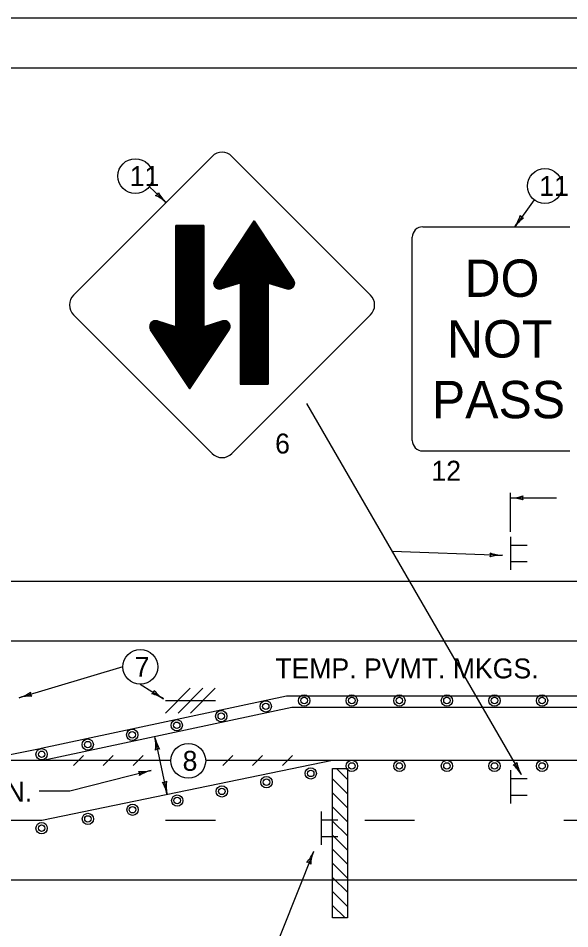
# Model space of a CAD drawing. Extents: x 1000 to 1036.3, y 1000 to 1022.
# Drawn here: x 1026.32 to 1031.86, y 1012.86 to 1022 of the extents above; entities that cross this region are included whole.
import ezdxf

# ---------------------------------------------------------------- set-up
doc = ezdxf.new("R2010")
doc.units = 0
doc.layers.add('Default', color=7, linetype='Continuous')
doc.layers.add('Level 1', color=7, linetype='Continuous')

msp = doc.modelspace()

# ---------------------------------------------------------------- linework, layer by layer
at = {"layer": 'Default'}
for p, q in [((1027.6556, 1014.449), (1026.8392, 1014.2401)), ((1029.5175, 1014.4674), (1029.6288, 1014.3561)), ((1029.4788, 1014.3647), (1029.6288, 1014.2147)), ((1026.8392, 1014.2401), (1026.5306, 1014.2401)), ((1029.4788, 1014.2232), (1029.6288, 1014.0732)), ((1029.4788, 1014.0818), (1029.6288, 1013.9318)), ((1029.4788, 1013.9404), (1029.6288, 1013.7904)), ((1029.4788, 1013.799), (1029.6288, 1013.649)), ((1029.4788, 1013.6576), (1029.6288, 1013.5076)), ((1029.4788, 1013.5161), (1029.6288, 1013.3661)), ((1029.4788, 1013.3747), (1029.6288, 1013.2247)), ((1029.4788, 1013.2333), (1029.6288, 1013.0833)), ((1029.4788, 1013.0919), (1029.6032, 1012.9674))]:
    msp.add_line(p, q, dxfattribs=at)
at = {"layer": 'Level 1'}
for p, q in [((1036, 1022), (1000, 1022)), ((1035.5, 1021.5), (1007, 1021.5)), ((1026.8765, 1019.2211), (1028.2687, 1020.6132)), ((1029.8597, 1019.2211), (1028.4675, 1020.6132)), ((1027.6373, 1020.3093), (1027.8054, 1020.1499)), ((1031.5027, 1020.1771), (1031.3073, 1019.9058)), ((1027.9052, 1018.902), (1027.9052, 1019.9185)), ((1028.1864, 1019.9185), (1027.9052, 1019.9185)), ((1027.9146, 1018.902), (1027.9146, 1019.9185)), ((1027.9239, 1018.902), (1027.9239, 1019.9185)), ((1027.9333, 1018.902), (1027.9333, 1019.9185)), ((1027.9427, 1018.902), (1027.9427, 1019.9185)), ((1027.9521, 1018.902), (1027.9521, 1019.9185)), ((1027.9614, 1018.902), (1027.9614, 1019.9185)), ((1027.9708, 1018.902), (1027.9708, 1019.9185)), ((1027.9802, 1018.902), (1027.9802, 1019.9185)), ((1027.9896, 1018.902), (1027.9896, 1019.9185)), ((1027.9989, 1018.902), (1027.9989, 1019.9185)), ((1028.0083, 1018.902), (1028.0083, 1019.9185)), ((1028.0177, 1018.902), (1028.0177, 1019.9185)), ((1028.0271, 1018.902), (1028.0271, 1019.9185)), ((1028.0364, 1018.902), (1028.0364, 1019.9185)), ((1028.0458, 1018.902), (1028.0458, 1019.9185)), ((1028.0552, 1018.902), (1028.0552, 1019.9185)), ((1028.0646, 1018.902), (1028.0646, 1019.9185)), ((1028.0739, 1018.902), (1028.0739, 1019.9185)), ((1028.0833, 1018.902), (1028.0833, 1019.9185)), ((1028.0927, 1018.902), (1028.0927, 1019.9185)), ((1028.1021, 1018.902), (1028.1021, 1019.9185)), ((1028.1114, 1018.902), (1028.1114, 1019.9185)), ((1028.1208, 1018.902), (1028.1208, 1019.9185)), ((1028.1302, 1018.902), (1028.1302, 1019.9185)), ((1028.1396, 1018.902), (1028.1396, 1019.9185)), ((1028.1489, 1018.902), (1028.1489, 1019.9185)), ((1028.1583, 1018.902), (1028.1583, 1019.9185)), ((1028.1677, 1018.902), (1028.1677, 1019.9185)), ((1028.1771, 1018.902), (1028.1771, 1019.9185)), ((1028.1864, 1018.902), (1028.1864, 1019.9185)), ((1028.696, 1019.9569), (1028.2861, 1019.3392)), ((1028.7016, 1019.9484), (1028.2877, 1019.3247)), ((1028.7073, 1019.94), (1028.2916, 1019.3136)), ((1028.6903, 1019.9654), (1028.2958, 1019.3708)), ((1028.7128, 1019.9315), (1028.2968, 1019.3046)), ((1028.7185, 1019.923), (1028.3032, 1019.2971)), ((1028.7241, 1019.9145), (1028.3103, 1019.2909)), ((1028.7298, 1019.9061), (1028.3183, 1019.2861)), ((1028.7353, 1019.8976), (1028.3272, 1019.2825)), ((1028.6903, 1019.9654), (1029.0849, 1019.3708)), ((1030.3839, 1019.9058), (1031.8605, 1019.9058)), ((1028.741, 1019.8891), (1028.337, 1019.2803)), ((1028.7466, 1019.8806), (1028.348, 1019.2799)), ((1028.7523, 1019.8722), (1028.3607, 1019.2821)), ((1028.7578, 1019.8637), (1028.3749, 1019.2865)), ((1028.7635, 1019.8552), (1028.3891, 1019.2909)), ((1028.7691, 1019.8467), (1028.4033, 1019.2954)), ((1028.7748, 1019.8383), (1028.4175, 1019.2998)), ((1028.7803, 1019.8298), (1028.4317, 1019.3043)), ((1028.786, 1019.8213), (1028.4459, 1019.3088)), ((1028.7916, 1019.8128), (1028.4601, 1019.3132)), ((1028.7973, 1019.8043), (1028.4743, 1019.3177)), ((1028.8028, 1019.7958), (1028.4885, 1019.3221)), ((1028.8085, 1019.7873), (1028.5027, 1019.3265)), ((1028.8141, 1019.7789), (1028.5169, 1019.331)), ((1028.8198, 1019.7704), (1028.5311, 1019.3354)), ((1028.8253, 1019.7619), (1028.5453, 1019.3398)), ((1028.831, 1019.7534), (1028.5575, 1019.3413)), ((1028.8366, 1019.745), (1028.5688, 1019.3413)), ((1028.8423, 1019.7365), (1028.58, 1019.3413)), ((1028.8478, 1019.728), (1028.5913, 1019.3413)), ((1028.8535, 1019.7195), (1028.6025, 1019.3413)), ((1030.2785, 1017.7613), (1030.2785, 1019.8003)), ((1028.8591, 1019.7111), (1028.6138, 1019.3413)), ((1028.8648, 1019.7026), (1028.625, 1019.3413)), ((1028.8703, 1019.6941), (1028.6363, 1019.3413)), ((1028.876, 1019.6856), (1028.6475, 1019.3413)), ((1028.8816, 1019.6772), (1028.6588, 1019.3413)), ((1028.8873, 1019.6687), (1028.67, 1019.3413)), ((1028.8928, 1019.6602), (1028.6813, 1019.3413)), ((1028.8985, 1019.6518), (1028.6925, 1019.3413)), ((1028.9041, 1019.6433), (1028.7038, 1019.3413)), ((1028.9098, 1019.6348), (1028.715, 1019.3413)), ((1028.9153, 1019.6263), (1028.7263, 1019.3413)), ((1028.921, 1019.6178), (1028.7375, 1019.3413)), ((1028.9266, 1019.6093), (1028.7488, 1019.3413)), ((1028.9323, 1019.6008), (1028.76, 1019.3413)), ((1028.9378, 1019.5923), (1028.7713, 1019.3413)), ((1028.9435, 1019.5839), (1028.7825, 1019.3413)), ((1028.9492, 1019.5754), (1028.7938, 1019.3413)), ((1028.9548, 1019.5669), (1028.805, 1019.3413)), ((1028.9604, 1019.5584), (1028.8163, 1019.3413)), ((1028.966, 1019.55), (1028.8275, 1019.3413)), ((1028.9717, 1019.5415), (1028.8374, 1019.3393)), ((1028.9773, 1019.533), (1028.8468, 1019.3363)), ((1028.9829, 1019.5246), (1028.856, 1019.3334)), ((1028.9885, 1019.5161), (1028.8653, 1019.3305)), ((1028.9942, 1019.5076), (1028.8747, 1019.3276)), ((1028.9998, 1019.4991), (1028.884, 1019.3247)), ((1029.0054, 1019.4907), (1028.8933, 1019.3218)), ((1029.011, 1019.4822), (1028.9026, 1019.3188)), ((1029.0167, 1019.4737), (1028.9119, 1019.3159)), ((1029.0223, 1019.4652), (1028.9213, 1019.313)), ((1029.0279, 1019.4568), (1028.9306, 1019.3101)), ((1029.0335, 1019.4483), (1028.9399, 1019.3072)), ((1029.0392, 1019.4398), (1028.9492, 1019.3043)), ((1029.0448, 1019.4313), (1028.9585, 1019.3013)), ((1029.0504, 1019.4228), (1028.9678, 1019.2984)), ((1029.056, 1019.4143), (1028.9772, 1019.2955)), ((1029.0617, 1019.4058), (1028.9865, 1019.2926)), ((1029.0673, 1019.3973), (1028.9958, 1019.2897)), ((1029.0729, 1019.3889), (1029.0051, 1019.2868)), ((1029.0785, 1019.3804), (1029.0144, 1019.2838)), ((1029.0842, 1019.3719), (1029.0238, 1019.2811)), ((1029.0893, 1019.3628), (1029.0343, 1019.2798)), ((1029.0932, 1019.3516), (1029.0461, 1019.2807)), ((1028.5498, 1019.3413), (1028.3622, 1019.2825)), ((1028.5498, 1019.3413), (1028.5498, 1018.3248)), ((1028.5498, 1019.3413), (1028.831, 1019.3413)), ((1028.5591, 1019.3413), (1028.5591, 1018.3248)), ((1028.5685, 1019.3413), (1028.5685, 1018.3248)), ((1028.5778, 1019.3413), (1028.5778, 1018.3248)), ((1028.5873, 1019.3413), (1028.5873, 1018.3248)), ((1028.5966, 1019.3413), (1028.5966, 1018.3248)), ((1028.606, 1019.3413), (1028.606, 1018.3248)), ((1028.6153, 1019.3413), (1028.6153, 1018.3248)), ((1028.6248, 1019.3413), (1028.6248, 1018.3248)), ((1028.6341, 1019.3413), (1028.6341, 1018.3248)), ((1028.6435, 1019.3413), (1028.6435, 1018.3248)), ((1028.6528, 1019.3413), (1028.6528, 1018.3248)), ((1028.6623, 1019.3413), (1028.6623, 1018.3248)), ((1028.6716, 1019.3413), (1028.6716, 1018.3248)), ((1028.681, 1019.3413), (1028.681, 1018.3248)), ((1028.6903, 1019.3413), (1028.6903, 1018.3248)), ((1028.6998, 1019.3413), (1028.6998, 1018.3248)), ((1028.7091, 1019.3413), (1028.7091, 1018.3248)), ((1028.7185, 1019.3413), (1028.7185, 1018.3248)), ((1028.7278, 1019.3413), (1028.7278, 1018.3248)), ((1028.7373, 1019.3413), (1028.7373, 1018.3248)), ((1028.7466, 1019.3413), (1028.7466, 1018.3248)), ((1028.756, 1019.3413), (1028.756, 1018.3248)), ((1028.7653, 1019.3413), (1028.7653, 1018.3248)), ((1028.7748, 1019.3413), (1028.7748, 1018.3248)), ((1028.7841, 1019.3413), (1028.7841, 1018.3248)), ((1028.7935, 1019.3413), (1028.7935, 1018.3248)), ((1028.8028, 1019.3413), (1028.8028, 1018.3248)), ((1028.8123, 1019.3413), (1028.8123, 1018.3248)), ((1028.8216, 1019.3413), (1028.8216, 1018.3248)), ((1028.831, 1019.3413), (1028.831, 1018.3248)), ((1028.831, 1019.3413), (1029.0186, 1019.2825)), ((1029.0947, 1019.3368), (1029.0603, 1019.2851)), ((1028.2687, 1017.6301), (1026.8765, 1019.0222)), ((1028.4675, 1017.6301), (1029.8597, 1019.0222)), ((1027.6415, 1018.9064), (1027.6759, 1018.9583)), ((1027.643, 1018.8917), (1027.6901, 1018.9626)), ((1027.6468, 1018.8805), (1027.7019, 1018.9634)), ((1027.652, 1018.8713), (1027.7123, 1018.9622)), ((1027.6577, 1018.8628), (1027.7218, 1018.9595)), ((1027.6633, 1018.8544), (1027.7311, 1018.9566)), ((1027.6689, 1018.8459), (1027.7404, 1018.9537)), ((1027.6745, 1018.8374), (1027.7497, 1018.9508)), ((1027.6802, 1018.8289), (1027.759, 1018.9478)), ((1027.6858, 1018.8205), (1027.7683, 1018.9449)), ((1027.6914, 1018.812), (1027.7777, 1018.942)), ((1027.697, 1018.8035), (1027.787, 1018.9391)), ((1027.7027, 1018.7951), (1027.7963, 1018.9362)), ((1027.7083, 1018.7866), (1027.8056, 1018.9333)), ((1027.7139, 1018.7781), (1027.8149, 1018.9303)), ((1027.9052, 1018.902), (1027.7176, 1018.9608)), ((1027.7195, 1018.7696), (1027.8243, 1018.9274)), ((1027.7252, 1018.7612), (1027.8336, 1018.9245)), ((1027.7308, 1018.7527), (1027.8428, 1018.9216)), ((1027.7364, 1018.7442), (1027.8522, 1018.9187)), ((1027.742, 1018.7357), (1027.8615, 1018.9158)), ((1027.7477, 1018.7273), (1027.8708, 1018.9128)), ((1027.7533, 1018.7188), (1027.8802, 1018.9099)), ((1027.7589, 1018.7103), (1027.8894, 1018.907)), ((1027.7646, 1018.7018), (1027.8988, 1018.9041)), ((1027.7702, 1018.6933), (1027.9087, 1018.902)), ((1027.7758, 1018.6848), (1027.9199, 1018.902)), ((1027.7814, 1018.6763), (1027.9312, 1018.902)), ((1027.7871, 1018.6679), (1027.9424, 1018.902)), ((1027.7927, 1018.6594), (1027.9537, 1018.902)), ((1027.7983, 1018.6509), (1027.9649, 1018.902)), ((1027.8039, 1018.6424), (1027.9762, 1018.902)), ((1027.8096, 1018.634), (1027.9874, 1018.902)), ((1027.8152, 1018.6255), (1027.9987, 1018.902)), ((1027.8208, 1018.617), (1028.0099, 1018.902)), ((1027.8264, 1018.6085), (1028.0212, 1018.902)), ((1027.8321, 1018.6001), (1028.0324, 1018.902)), ((1027.8377, 1018.5916), (1028.0437, 1018.902)), ((1027.8433, 1018.5831), (1028.0549, 1018.902)), ((1027.8489, 1018.5746), (1028.0662, 1018.902)), ((1027.8546, 1018.5662), (1028.0774, 1018.902)), ((1027.8602, 1018.5577), (1028.0887, 1018.902)), ((1027.8658, 1018.5492), (1028.0999, 1018.902)), ((1027.8714, 1018.5407), (1028.1112, 1018.902)), ((1027.8771, 1018.5323), (1028.1224, 1018.902)), ((1027.8827, 1018.5238), (1028.1337, 1018.902)), ((1027.8883, 1018.5153), (1028.1449, 1018.902)), ((1027.8939, 1018.5068), (1028.1562, 1018.902)), ((1027.8996, 1018.4983), (1028.1674, 1018.902)), ((1028.1864, 1018.902), (1027.9052, 1018.902)), ((1027.9052, 1018.4898), (1028.1787, 1018.902)), ((1027.9108, 1018.4813), (1028.1908, 1018.9034)), ((1027.9164, 1018.4729), (1028.2051, 1018.9078)), ((1027.9221, 1018.4644), (1028.2193, 1018.9123)), ((1027.9277, 1018.4559), (1028.2335, 1018.9168)), ((1027.9333, 1018.4474), (1028.2477, 1018.9212)), ((1027.9389, 1018.439), (1028.2619, 1018.9257)), ((1027.9446, 1018.4305), (1028.2761, 1018.9301)), ((1027.9502, 1018.422), (1028.2903, 1018.9346)), ((1027.9558, 1018.4135), (1028.3045, 1018.939)), ((1027.9614, 1018.4051), (1028.3187, 1018.9434)), ((1027.9671, 1018.3966), (1028.3329, 1018.9479)), ((1027.9727, 1018.3881), (1028.3471, 1018.9523)), ((1027.9783, 1018.3797), (1028.3613, 1018.9568)), ((1027.9839, 1018.3712), (1028.3755, 1018.9612)), ((1027.9896, 1018.3627), (1028.3882, 1018.9633)), ((1027.9952, 1018.3542), (1028.3992, 1018.9629)), ((1028.0008, 1018.3458), (1028.409, 1018.9608)), ((1028.0064, 1018.3373), (1028.4178, 1018.9573)), ((1028.0121, 1018.3288), (1028.4258, 1018.9523)), ((1028.0177, 1018.3203), (1028.433, 1018.9463)), ((1028.0233, 1018.3118), (1028.4393, 1018.9388)), ((1028.0289, 1018.3033), (1028.4446, 1018.9297)), ((1028.0346, 1018.2948), (1028.4485, 1018.9186)), ((1028.0402, 1018.2863), (1028.4501, 1018.9042)), ((1028.1864, 1018.902), (1028.374, 1018.9608)), ((1028.0458, 1018.2779), (1027.6513, 1018.8724)), ((1028.0458, 1018.2779), (1028.4403, 1018.8724)), ((1028.5498, 1018.3248), (1028.831, 1018.3248)), ((1029.2173, 1018.1335), (1031.3729, 1014.4081)), ((1030.3839, 1017.6558), (1031.8605, 1017.6558)), ((1031.2653, 1016.7943), (1031.2653, 1016.461)), ((1031.2653, 1016.711), (1031.432, 1016.711)), ((1030.0766, 1016.6484), (1031.185, 1016.608)), ((1031.2653, 1016.5443), (1031.432, 1016.5443)), ((1007.25, 1016.35), (1035.25, 1016.35)), ((1007.25, 1015.75), (1035.25, 1015.75)), ((1027.3726, 1015.4883), (1026.3312, 1015.1787)), ((1027.5476, 1015.3133), (1027.7798, 1015.1676)), ((1027.801, 1015.025), (1028.0497, 1015.2737)), ((1027.926, 1015.025), (1028.1747, 1015.2737)), ((1028.051, 1015.025), (1028.2997, 1015.2737)), ((1027.801, 1015.15), (1028.301, 1015.15)), ((1029.0152, 1015.1973), (1035.3597, 1015.1973)), ((1029.0689, 1015.0841), (1035.1529, 1015.0841)), ((1007.25, 1014.55), (1027.854, 1014.55)), ((1026.5576, 1013.95), (1029.4788, 1014.55)), ((1028.2038, 1014.55), (1035.25, 1014.55)), ((1031.2653, 1014.45), (1031.2653, 1014.1167)), ((1031.2653, 1014.3667), (1031.432, 1014.3667)), ((1031.2653, 1014.2), (1031.432, 1014.2)), ((1029.3639, 1014.0358), (1029.3639, 1013.7025)), ((1029.3639, 1013.9525), (1029.5306, 1013.9525)), ((1027.801, 1013.95), (1028.301, 1013.95)), ((1029.801, 1013.95), (1030.301, 1013.95)), ((1031.801, 1013.95), (1032.301, 1013.95)), ((1029.3639, 1013.7858), (1029.5306, 1013.7858)), ((1007.25, 1013.35), (1035.25, 1013.35))]:
    msp.add_line(p, q, dxfattribs=at)
for points in [[(1027.9052, 1019.9185), (1028.1864, 1019.9185), (1028.1864, 1018.902), (1027.9052, 1018.902)], [(1028.2958, 1019.3708), (1028.6903, 1019.9654), (1029.0849, 1019.3708), (1029.0923, 1019.3548), (1029.0943, 1019.3456), (1029.0939, 1019.3291), (1029.0894, 1019.3141), (1029.0808, 1019.3005), (1029.0723, 1019.2923), (1029.0629, 1019.2863), (1029.0545, 1019.2828), (1029.0422, 1019.2802), (1029.0303, 1019.2802), (1029.0216, 1019.2817), (1029.0186, 1019.2826), (1028.831, 1019.3413), (1028.5498, 1019.3413), (1028.3622, 1019.2826), (1028.3498, 1019.2801), (1028.3371, 1019.2803), (1028.3273, 1019.2825), (1028.3183, 1019.2861), (1028.3103, 1019.291), (1028.3032, 1019.2971), (1028.2968, 1019.3046), (1028.2916, 1019.3136), (1028.2877, 1019.3247), (1028.2861, 1019.3392), (1028.2879, 1019.3532), (1028.2922, 1019.3645)], [(1028.5498, 1018.3248), (1028.831, 1018.3248), (1028.831, 1019.3413), (1028.5498, 1019.3413)], [(1027.6513, 1018.8725), (1028.0458, 1018.2779), (1028.4404, 1018.8725), (1028.4478, 1018.8885), (1028.4498, 1018.8978), (1028.4494, 1018.9143), (1028.4449, 1018.9293), (1028.4363, 1018.9428), (1028.4278, 1018.951), (1028.4184, 1018.957), (1028.41, 1018.9605), (1028.3977, 1018.9632), (1028.3858, 1018.9632), (1028.3771, 1018.9617), (1028.3741, 1018.9608), (1028.1865, 1018.902), (1027.9053, 1018.9021), (1027.7177, 1018.9608), (1027.7053, 1018.9633), (1027.6926, 1018.963), (1027.6828, 1018.9608), (1027.6738, 1018.9573), (1027.6658, 1018.9523), (1027.6587, 1018.9463), (1027.6523, 1018.9388), (1027.6471, 1018.9298), (1027.6432, 1018.9187), (1027.6416, 1018.9042), (1027.6434, 1018.8902), (1027.6477, 1018.8788)], [(1029.4788, 1014.4674), (1029.6288, 1014.4674), (1029.6288, 1012.9674), (1029.4788, 1012.9674)]]:
    msp.add_lwpolyline(points, close=True, dxfattribs=at)
for points in [[(1031.2653, 1016.8443), (1031.2653, 1017.2347)], [(1031.2653, 1017.1847), (1031.7263, 1017.1847)], [(1026.5506, 1014.6714), (1029.0152, 1015.1973)], [(1026.571, 1014.5511), (1029.0689, 1015.0841)], [(1027.6945, 1014.78), (1027.8148, 1014.2135)], [(1026.5568, 1014.6675), (1025.9694, 1014.55)], [(1026.8757, 1014.4974), (1026.9757, 1014.5974)], [(1027.1757, 1014.4974), (1027.2757, 1014.5974)], [(1027.4757, 1014.4974), (1027.5757, 1014.5974)], [(1028.3757, 1014.4974), (1028.4757, 1014.5974)], [(1028.6757, 1014.4974), (1028.7757, 1014.5974)], [(1028.9757, 1014.4974), (1029.0757, 1014.5974)], [(1024.6763, 1013.95), (1026.5576, 1013.95)], [(1029.2856, 1013.6329), (1028.8069, 1012.431), (1029.2856, 1012.431), (1028.8374, 1011.3616)]]:
    msp.add_lwpolyline(points, dxfattribs=at)
for centre, radius in [((1027.4978, 1020.4148), 0.175), ((1031.6101, 1020.3153), 0.175), ((1027.5476, 1015.4883), 0.175), ((1028.8071, 1015.0919), 0.0569), ((1029.1933, 1015.15), 0.0569), ((1029.1933, 1015.15), 0.0325), ((1029.671, 1015.15), 0.0569), ((1029.671, 1015.15), 0.0325), ((1030.1487, 1015.15), 0.0569), ((1030.1487, 1015.15), 0.0325), ((1030.6264, 1015.15), 0.0569), ((1030.6264, 1015.15), 0.0325), ((1031.1041, 1015.15), 0.0569), ((1031.1041, 1015.15), 0.0325), ((1031.5818, 1015.15), 0.0569), ((1031.5818, 1015.15), 0.0325), ((1028.3605, 1014.9932), 0.0569), ((1028.8071, 1015.0919), 0.0325), ((1027.9132, 1014.9014), 0.0569), ((1028.3605, 1014.9932), 0.0325), ((1027.9132, 1014.9014), 0.0325), ((1027.4662, 1014.8061), 0.0569), ((1027.4662, 1014.8061), 0.0325), ((1027.0196, 1014.7076), 0.0569), ((1027.0196, 1014.7076), 0.0325), ((1028.0289, 1014.5451), 0.175), ((1028.0289, 1014.5451), 0.175), ((1026.5567, 1014.6107), 0.0569), ((1026.5567, 1014.6107), 0.0325), ((1029.6711, 1014.4935), 0.0569), ((1029.6711, 1014.4935), 0.0325), ((1030.1488, 1014.4935), 0.0569), ((1030.1488, 1014.4935), 0.0325), ((1030.6265, 1014.4935), 0.0569), ((1030.6265, 1014.4935), 0.0325), ((1031.1042, 1014.4935), 0.0569), ((1031.1042, 1014.4935), 0.0325), ((1031.5818, 1014.4935), 0.0569), ((1031.5818, 1014.4935), 0.0325), ((1029.2588, 1014.4185), 0.0569), ((1029.2588, 1014.4185), 0.0325), ((1028.8149, 1014.3303), 0.0569), ((1028.8149, 1014.3303), 0.0325), ((1028.3665, 1014.2382), 0.0569), ((1028.3665, 1014.2382), 0.0325), ((1027.9181, 1014.146), 0.0569), ((1027.9181, 1014.146), 0.0325), ((1027.4696, 1014.0539), 0.0569), ((1027.4696, 1014.0539), 0.0325), ((1027.0212, 1013.9618), 0.0569), ((1027.0212, 1013.9618), 0.0325), ((1026.5567, 1013.8684), 0.0569), ((1026.5567, 1013.8684), 0.0325)]:
    msp.add_circle(centre, radius, dxfattribs=at)
for centre, radius, start, end in [((1028.3681, 1020.5138), 0.1406, 45.00008, 134.99993), ((1027.6976, 1020.2521), 0.0313, 275.30543, 357.42212), ((1027.5367, 1019.8664), 0.3906, 46.53083, 65.19961), ((1028.0742, 1020.4334), 0.3906, 207.87799, 226.52472), ((1027.5367, 1019.8664), 0.3906, 46.5186, 46.53083), ((1030.9903, 1020.134), 0.3906, 324.24982, 342.91861), ((1031.6244, 1019.6775), 0.3906, 125.59698, 144.24371), ((1031.3942, 1020.0263), 0.0313, 193.02442, 275.14111), ((1030.3839, 1019.8003), 0.1055, 90, 180), ((1030.9903, 1020.134), 0.3906, 324.2376, 324.24982), ((1028.3446, 1019.3384), 0.0586, 146.43311, 287.38942), ((1029.0361, 1019.3384), 0.0586, 251.68373, 33.56689), ((1026.976, 1019.1216), 0.1406, 134.99993, 225.00007), ((1029.7602, 1019.1216), 0.1406, 314.99993, 45.00007), ((1027.7001, 1018.9049), 0.0586, 71.68373, 213.56689), ((1028.3915, 1018.9049), 0.0586, 326.43311, 107.38942), ((1030.3839, 1017.7612), 0.1055, 180, 270), ((1028.3681, 1017.7295), 0.1406, 225.00007, 314.99993), ((1031.2653, 1017.5753), 0.3906, 269.98778, 270), ((1031.2653, 1017.5753), 0.3906, 270, 288.66878), ((1031.2653, 1016.794), 0.3906, 71.34716, 89.99389), ((1031.4139, 1017.1846), 0.0312, 138.7746, 220.89129), ((1031.0366, 1016.6135), 0.0313, 316.68533, 38.80203), ((1031.1708, 1016.2176), 0.3906, 87.91074, 106.57952), ((1031.1992, 1016.9984), 0.3906, 249.25789, 267.90463), ((1031.1708, 1016.2176), 0.3906, 87.89851, 87.91074), ((1026.2198, 1015.5531), 0.3906, 286.55992, 305.2287), ((1026.4736, 1015.221), 0.0313, 155.33451, 237.45121), ((1027.654, 1015.2466), 0.0313, 286.664, 8.7807), ((1027.9875, 1015.4985), 0.3906, 219.23656, 237.88329), ((1026.2198, 1015.5531), 0.3906, 286.54769, 286.55992), ((1026.4425, 1014.8042), 0.3906, 87.90708, 106.55381), ((1027.5722, 1014.8367), 0.3906, 57.88941, 76.55819), ((1027.5722, 1014.8367), 0.3906, 57.87718, 57.88941), ((1028.0766, 1014.8611), 0.3906, 191.98996, 210.65875), ((1028.0766, 1014.8611), 0.3906, 191.97774, 191.98996), ((1027.3124, 1014.6988), 0.3906, 353.33712, 11.98385), ((1027.7253, 1014.6346), 0.0312, 60.76456, 142.88126), ((1031.2986, 1014.5367), 0.0313, 258.82893, 340.94563), ((1031.0348, 1014.2125), 0.3906, 30.05433, 48.72312), ((1031.711, 1014.6037), 0.3906, 191.40149, 210.04822), ((1027.5583, 1014.8273), 0.3906, 265.75915, 284.40588), ((1027.5117, 1014.4121), 0.0312, 333.18659, 55.30328), ((1027.7528, 1014.0707), 0.3906, 104.41199, 123.08077), ((1027.7528, 1014.0707), 0.3906, 104.39977, 104.41199), ((1027.784, 1014.3588), 0.0312, 240.76456, 322.88126), ((1027.4327, 1014.1323), 0.3906, 11.98996, 30.65875), ((1028.1969, 1014.2946), 0.3906, 173.33712, 191.98385), ((1031.0348, 1014.2125), 0.3906, 30.04211, 30.05433), ((1027.4327, 1014.1323), 0.3906, 11.97774, 11.98996), ((1028.9224, 1013.7776), 0.3909, 319.62951, 338.27625), ((1029.6488, 1013.4883), 0.3909, 158.28236, 176.95114), ((1029.6488, 1013.4883), 0.3909, 158.27013, 158.28236), ((1029.2306, 1013.4948), 0.0313, 27.05695, 109.17365)]:
    msp.add_arc(centre, radius, start, end, dxfattribs=at)

# ---------------------------------------------------------------- texts
for s, height, p in [('11', 0.2, (1027.4411, 1020.3148)), ('11', 0.2, (1031.5534, 1020.2153)), ('DO', 0.375, (1030.8032, 1019.2027)), ('NOT', 0.375, (1030.6268, 1018.5933)), ('PASS', 0.375, (1030.4757, 1017.9839)), ('6', 0.2, (1028.9012, 1017.6301)), ('12', 0.2, (1030.4708, 1017.3573)), ('7', 0.2, (1027.4909, 1015.3883)), ('TEMP. PVMT. MKGS.', 0.2, (1028.9024, 1015.3725)), ('8', 0.2, (1027.9722, 1014.4451)), ("16' MIN.", 0.2, (1025.4743, 1014.1343))]:
    msp.add_text(s, height=height, dxfattribs=at).set_placement(p)

doc.saveas('drawing.dxf')
